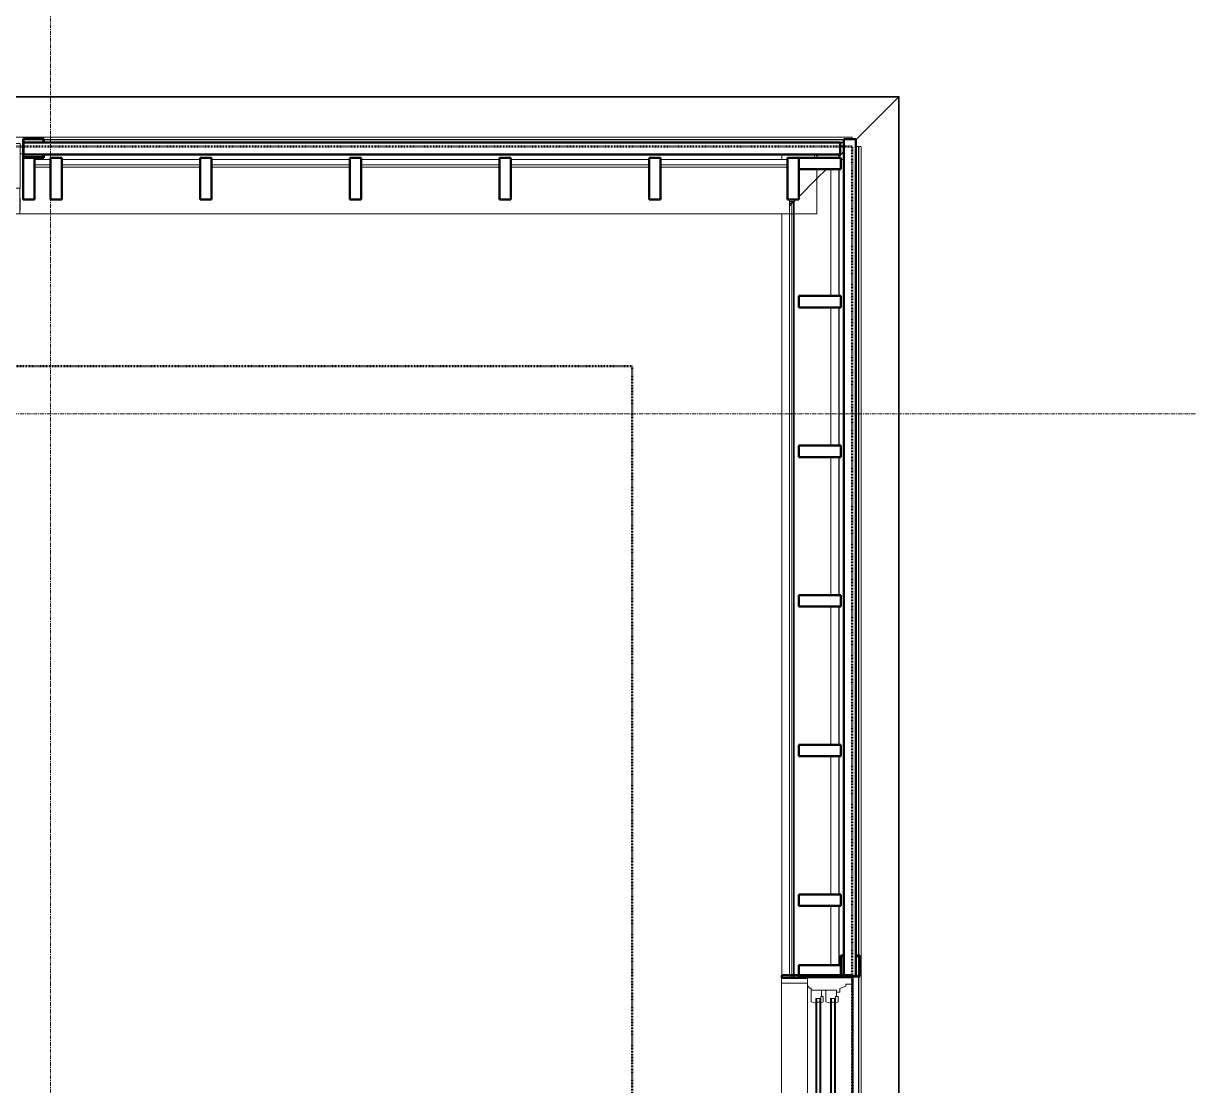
# Model space of a CAD drawing. Header units: inches. Extents: x -4235 to -464, y 9767 to 12347.
# Drawn here: x -2176.9 to -2023.7, y 10727.8 to 10867.6 of the extents above; entities that cross this region are included whole.
import ezdxf

# ---------------------------------------------------------------- set-up
doc = ezdxf.new("R2010")
doc.units = ezdxf.units.IN
doc.header["$MEASUREMENT"] = 0
doc.linetypes.add('Dash 1_16_', pattern=[0.125, 0.0625, -0.0625])
doc.linetypes.add('Grid Line 1_2_', pattern=[0.875, 0.5, -0.125, 0.125, -0.125])
for name, color, linetype, lineweight in [('A-GLAZ-1', 151, 'Continuous', 9), ('A-GLAZ-2', 151, 'Continuous', 20), ('A-GLAZ-CWMG', 51, 'Continuous', 9), ('A-GLAZ-CWMG-1', 51, 'Continuous', 50), ('A-WALL', 113, 'Continuous', 13), ('A-WALL-5', 113, 'Continuous', 9), ('A-WALL-6', 113, 'Continuous', 50), ('A-WALL-PATT-1', 9, 'Continuous', 9), ('C-PROP-LINE-1', 91, 'Dash 1_16_', 50), ('S-GRID-1', 1, 'Grid Line 1_2_', 9)]:
    doc.layers.add(name, color=color, linetype=linetype, lineweight=lineweight)

# ---------------------------------------------------------------- blocks, each defined once
blk = doc.blocks.new('Basic Wall _ EXT - FIBER CEMENT - LARGE - ___-2162459-BACKGROUND - RCP - 3RD FLOOR')
at = {"layer": 'A-WALL-5'}
for p, q in [((-2067.92, 10852.6), (-3400.21, 10852.6)), ((-2174.24, 10852.3), (-2176.87, 10852.3)), ((-2174.24, 10852.3), (-2176.87, 10852.3)), ((-2174.24, 10852.28), (-2176.87, 10852.28)), ((-2174.25, 10852.26), (-2176.87, 10852.26)), ((-2174.25, 10852.26), (-2176.87, 10852.26)), ((-2174.25, 10852.26), (-2176.87, 10852.26)), ((-2069, 10852.3), (-2174.19, 10852.3)), ((-2069, 10852.3), (-2174.19, 10852.3)), ((-2069, 10852.28), (-2174.19, 10852.28)), ((-2069, 10852.26), (-2174.19, 10852.26)), ((-2069, 10852.26), (-2174.19, 10852.26)), ((-2069, 10852.26), (-2174.19, 10852.26)), ((-2067.92, 10852.6), (-2067.92, 10852.58)), ((-2067.92, 10852.57), (-2067.92, 10852.6)), ((-2067.92, 10852.57), (-2067.92, 10852.57)), ((-2067.92, 10852.56), (-2067.92, 10852.57)), ((-2067.92, 10852.57), (-2067.92, 10852.55)), ((-2067.92, 10852.54), (-2067.92, 10852.57)), ((-2067.92, 10852.55), (-2067.92, 10852.56)), ((-2067.92, 10852.55), (-2067.92, 10852.52)), ((-2067.92, 10852.41), (-2067.92, 10852.54)), ((-2067.92, 10852.52), (-2067.92, 10852.49)), ((-2067.92, 10852.49), (-2067.92, 10852.43)), ((-2067.92, 10852.33), (-2067.92, 10852.41)), ((-2067.92, 10852.41), (-2067.92, 10852.33)), ((-2067.92, 10852.33), (-2067.92, 10852.41)), ((-2067.92, 10852.41), (-2067.92, 10852.33)), ((-2173.34, 10849.67), (-2175.44, 10849.67)), ((-2173.34, 10849.67), (-2175.44, 10849.67)), ((-2175.44, 10849.64), (-2173.34, 10849.64)), ((-2173.34, 10849.64), (-2175.44, 10849.64)), ((-2153.66, 10849.67), (-2171.84, 10849.67)), ((-2153.66, 10849.67), (-2171.84, 10849.67)), ((-2171.84, 10849.64), (-2153.66, 10849.64)), ((-2153.66, 10849.64), (-2171.84, 10849.64)), ((-2133.97, 10849.67), (-2152.16, 10849.67)), ((-2133.97, 10849.67), (-2152.16, 10849.67)), ((-2152.16, 10849.64), (-2133.97, 10849.64)), ((-2133.97, 10849.64), (-2152.16, 10849.64)), ((-2114.29, 10849.67), (-2132.47, 10849.67)), ((-2114.29, 10849.67), (-2132.47, 10849.67)), ((-2132.47, 10849.64), (-2114.29, 10849.64)), ((-2114.29, 10849.64), (-2132.47, 10849.64)), ((-2094.61, 10849.67), (-2112.79, 10849.67)), ((-2094.61, 10849.67), (-2112.79, 10849.67)), ((-2112.79, 10849.64), (-2094.61, 10849.64)), ((-2094.61, 10849.64), (-2112.79, 10849.64)), ((-2077.17, 10849.67), (-2093.11, 10849.67)), ((-2077.17, 10849.67), (-2093.11, 10849.67)), ((-2093.11, 10849.64), (-2077.17, 10849.64)), ((-2077.17, 10849.64), (-2093.11, 10849.64)), ((-2076.42, 10849.67), (-2077.12, 10849.67)), ((-2076.42, 10849.67), (-2077.12, 10849.67)), ((-2077.12, 10849.64), (-2076.42, 10849.64)), ((-2076.42, 10849.64), (-2077.12, 10849.64)), ((-2069, 10849.67), (-2069.42, 10849.67)), ((-2069, 10849.67), (-2069.42, 10849.67)), ((-2069.42, 10849.64), (-2069, 10849.64)), ((-2069, 10849.64), (-2069.42, 10849.64))]:
    blk.add_line(p, q, dxfattribs=at)
blk = doc.blocks.new('Basic Wall _ EXT - FIBER CEMENT - SMALL - ___-2145933-BACKGROUND - RCP - 3RD FLOOR')
at = {"layer": 'A-WALL-5'}
for p, q in [((-2061.73, 10857.95), (-2533.32, 10857.95)), ((-2061.73, 10857.95), (-2533.32, 10857.95)), ((-2533.32, 10857.87), (-2061.81, 10857.87)), ((-2061.81, 10857.87), (-2533.32, 10857.87)), ((-2067.42, 10852.26), (-2061.81, 10857.87)), ((-2061.81, 10857.87), (-2067.42, 10852.26)), ((-2061.73, 10857.95), (-2061.81, 10857.87)), ((-2174.44, 10851.92), (-2176.87, 10851.92)), ((-2069, 10851.92), (-2174.19, 10851.92)), ((-2069, 10851.85), (-2069.49, 10851.85)), ((-2069, 10851.47), (-2069.49, 10851.47)), ((-2069.8, 10849.89), (-2069.68, 10850.01)), ((-2069.68, 10850.01), (-2069.8, 10849.89)), ((-2069.68, 10850.01), (-2069.73, 10849.95)), ((-2069.67, 10850.01), (-2069, 10850.69)), ((-2069, 10850.69), (-2069.67, 10850.01)), ((-2069.67, 10850.01), (-2069, 10850.69)), ((-2069, 10850.69), (-2069.67, 10850.01)), ((-2069, 10851.39), (-2069.49, 10851.39)), ((-2069, 10851.39), (-2069.49, 10851.39)), ((-2173.34, 10848.97), (-2175.44, 10848.97)), ((-2173.34, 10848.97), (-2175.44, 10848.97)), ((-2153.66, 10848.97), (-2171.84, 10848.97)), ((-2153.66, 10848.97), (-2171.84, 10848.97)), ((-2133.97, 10848.97), (-2152.16, 10848.97)), ((-2133.97, 10848.97), (-2152.16, 10848.97)), ((-2114.29, 10848.97), (-2132.47, 10848.97)), ((-2114.29, 10848.97), (-2132.47, 10848.97)), ((-2094.61, 10848.97), (-2112.79, 10848.97)), ((-2094.61, 10848.97), (-2112.79, 10848.97)), ((-2077.17, 10848.97), (-2093.11, 10848.97)), ((-2077.17, 10848.97), (-2093.11, 10848.97)), ((-2077.11, 10848.97), (-2077.17, 10848.97)), ((-2077.11, 10848.97), (-2077.17, 10848.97)), ((-2076.42, 10848.97), (-2077.1, 10848.97)), ((-2076.42, 10848.97), (-2077.1, 10848.97)), ((-2072.55, 10847.14), (-2071.3, 10848.39)), ((-2071.3, 10848.39), (-2072.55, 10847.14)), ((-2074.92, 10844.76), (-2072.55, 10847.14)), ((-2072.55, 10847.14), (-2074.92, 10844.76)), ((-2075.54, 10844.14), (-2076.17, 10844.14)), ((-2075.54, 10844.14), (-2076.17, 10844.14)), ((-2075.62, 10844.06), (-2076.17, 10844.06)), ((-2075.62, 10844.06), (-2076.17, 10844.06)), ((-2076.17, 10843.51), (-2075.83, 10843.86)), ((-2075.83, 10843.86), (-2076.17, 10843.51)), ((-2075.83, 10843.86), (-2076.17, 10843.51)), ((-2076.17, 10843.51), (-2075.83, 10843.86)), ((-2076.17, 10843.86), (-2075.83, 10843.86)), ((-2075.83, 10843.86), (-2076.17, 10843.86)), ((-2075.83, 10843.86), (-2075.62, 10844.06)), ((-2075.62, 10844.06), (-2075.83, 10843.86)), ((-2075.62, 10844.06), (-2075.83, 10843.86)), ((-2075.83, 10843.86), (-2075.62, 10844.06)), ((-2075.62, 10844.06), (-2075.54, 10844.14)), ((-2075.54, 10844.14), (-2075.62, 10844.06)), ((-2075.54, 10844.14), (-2075.62, 10844.06)), ((-2075.54, 10844.14), (-2075.3, 10844.39)), ((-2075.3, 10844.39), (-2075.54, 10844.14))]:
    blk.add_line(p, q, dxfattribs=at)
at = {"layer": 'A-WALL-5', "flags": 128}
blk.add_lwpolyline([(-2069.8, 10849.89), (-2069.75, 10849.94), (-2069.68, 10850.01)], dxfattribs=at)
blk = doc.blocks.new('Basic Wall _ EXT - FIBER CEMENT - LARGE - 1hr - ___-2162460-BACKGROUND - RCP - 3RD FLOOR')
at = {"layer": 'A-WALL-5'}
for p, q in [((-2069.67, 10850.31), (-2069.67, 10849.89)), ((-2069.67, 10849.89), (-2069.67, 10850.31)), ((-2069.64, 10849.89), (-2069.64, 10850.31)), ((-2069.64, 10849.89), (-2069.64, 10850.31)), ((-2069.49, 10851.39), (-2069.3, 10851.39)), ((-2069, 10851.39), (-2069.49, 10851.39)), ((-2069.3, 10851.39), (-2069, 10851.39)), ((-2067.42, 10851.39), (-2067.06, 10851.39)), ((-2067.06, 10851.39), (-2067.42, 10851.39)), ((-2066.9, 10851.39), (-2067.06, 10851.39)), ((-2067.06, 10851.39), (-2067.03, 10851.39)), ((-2067.06, 10744.94), (-2067.06, 10851.39)), ((-2066.9, 10851.39), (-2067.05, 10851.39)), ((-2067.05, 10744.94), (-2067.05, 10851.39)), ((-2067.05, 10744.94), (-2067.05, 10851.39)), ((-2067.03, 10851.39), (-2066.9, 10851.39)), ((-2067.03, 10744.94), (-2067.03, 10851.39)), ((-2067.02, 10851.39), (-2066.9, 10851.39)), ((-2067.02, 10744.94), (-2067.02, 10851.39)), ((-2067.02, 10744.94), (-2067.02, 10851.39)), ((-2066.77, 10851.39), (-2066.9, 10851.39)), ((-2066.88, 10851.39), (-2066.79, 10851.39)), ((-2066.79, 10851.39), (-2066.77, 10851.39)), ((-2066.75, 10851.39), (-2066.77, 10851.39)), ((-2066.77, 10851.39), (-2066.75, 10851.39)), ((-2066.75, 10851.39), (-2066.76, 10851.39)), ((-2066.71, 10851.39), (-2066.75, 10851.39)), ((-2066.75, 10851.39), (-2066.75, 10851.39)), ((-2066.74, 10851.39), (-2066.71, 10851.39)), ((-2066.71, 9980.19), (-2066.71, 10851.39)), ((-2069.67, 10848.39), (-2069.67, 10831.71)), ((-2069.67, 10831.71), (-2069.67, 10848.39)), ((-2069.64, 10831.71), (-2069.64, 10848.39)), ((-2069.64, 10831.71), (-2069.64, 10848.39)), ((-2069.67, 10830.21), (-2069.67, 10812.02)), ((-2069.67, 10812.02), (-2069.67, 10830.21)), ((-2069.64, 10812.02), (-2069.64, 10830.21)), ((-2069.64, 10812.02), (-2069.64, 10830.21)), ((-2069.67, 10810.52), (-2069.67, 10792.34)), ((-2069.67, 10792.34), (-2069.67, 10810.52)), ((-2069.64, 10792.34), (-2069.64, 10810.52)), ((-2069.64, 10792.34), (-2069.64, 10810.52)), ((-2069.67, 10790.84), (-2069.67, 10772.66)), ((-2069.67, 10772.66), (-2069.67, 10790.84)), ((-2069.64, 10772.66), (-2069.64, 10790.84)), ((-2069.64, 10772.66), (-2069.64, 10790.84)), ((-2069.67, 10771.16), (-2069.67, 10752.97)), ((-2069.67, 10752.97), (-2069.67, 10771.16)), ((-2069.64, 10752.97), (-2069.64, 10771.16)), ((-2069.64, 10752.97), (-2069.64, 10771.16)), ((-2069.67, 10751.47), (-2069.67, 10743.69)), ((-2069.67, 10743.69), (-2069.67, 10751.47)), ((-2069.64, 10743.69), (-2069.64, 10751.47)), ((-2069.64, 10743.69), (-2069.64, 10751.47)), ((-2067.06, 10742.25), (-2067.06, 10744.88)), ((-2067.05, 10742.25), (-2067.05, 10744.88)), ((-2067.05, 10742.25), (-2067.05, 10744.88)), ((-2067.03, 10742.25), (-2067.03, 10744.88)), ((-2067.02, 10742.25), (-2067.02, 10744.88)), ((-2067.02, 10742.25), (-2067.02, 10744.88)), ((-2069.67, 10742.19), (-2069.67, 10742)), ((-2069.67, 10742), (-2069.67, 10742.19)), ((-2069.64, 10742), (-2069.64, 10742.19)), ((-2069.64, 10742), (-2069.64, 10742.19)), ((-2067.06, 10089.39), (-2067.06, 10742.19)), ((-2067.05, 10089.39), (-2067.05, 10742.19)), ((-2067.05, 10089.39), (-2067.05, 10742.19)), ((-2067.03, 10089.39), (-2067.03, 10742.19)), ((-2067.02, 10089.39), (-2067.02, 10742.19)), ((-2067.02, 10089.39), (-2067.02, 10742.19))]:
    blk.add_line(p, q, dxfattribs=at)
blk = doc.blocks.new('Basic Wall _ EXT - FIBER CEMENT - SMALL - 1hr - ___-2145934-BACKGROUND - RCP - 3RD FLOOR')
at = {"layer": 'A-WALL-5'}
for p, q in [((-2067.42, 10852.26), (-2061.81, 10857.87)), ((-2061.81, 10857.87), (-2067.42, 10852.26)), ((-2061.81, 10857.87), (-2061.73, 10857.95)), ((-2061.81, 10857.87), (-2061.81, 9973.7)), ((-2061.81, 9973.7), (-2061.81, 10857.87)), ((-2061.73, 9973.63), (-2061.73, 10857.95)), ((-2061.73, 9973.63), (-2061.73, 10857.95)), ((-2069.8, 10849.89), (-2069.68, 10850.01)), ((-2069.68, 10850.01), (-2069.8, 10849.89)), ((-2069.75, 10849.94), (-2069.8, 10849.89)), ((-2069.68, 10850.01), (-2069.75, 10849.94)), ((-2069.73, 10849.95), (-2069.68, 10850.01)), ((-2069.67, 10850.01), (-2069, 10850.69)), ((-2069, 10850.69), (-2069.67, 10850.01)), ((-2069.67, 10850.01), (-2069, 10850.69)), ((-2069, 10850.69), (-2069.67, 10850.01)), ((-2072.55, 10847.14), (-2071.3, 10848.39)), ((-2071.3, 10848.39), (-2072.55, 10847.14)), ((-2070.72, 10831.71), (-2070.72, 10848.39)), ((-2070.72, 10831.71), (-2070.72, 10848.39)), ((-2074.92, 10844.76), (-2072.55, 10847.14)), ((-2072.55, 10847.14), (-2074.92, 10844.76)), ((-2076.17, 10843.51), (-2075.83, 10843.86)), ((-2075.83, 10843.86), (-2076.17, 10843.51)), ((-2075.83, 10843.86), (-2076.17, 10843.51)), ((-2076.17, 10843.51), (-2075.83, 10843.86)), ((-2075.83, 10843.86), (-2075.62, 10844.06)), ((-2075.62, 10844.06), (-2075.83, 10843.86)), ((-2075.62, 10844.06), (-2075.83, 10843.86)), ((-2075.83, 10843.86), (-2075.62, 10844.06)), ((-2075.83, 10843.86), (-2075.83, 10842.51)), ((-2075.83, 10842.51), (-2075.83, 10843.86)), ((-2075.62, 10844.06), (-2075.54, 10844.14)), ((-2075.54, 10844.14), (-2075.62, 10844.06)), ((-2075.62, 10844.06), (-2075.54, 10844.14)), ((-2075.62, 10842.51), (-2075.62, 10844.06)), ((-2075.62, 10842.51), (-2075.62, 10844.06)), ((-2075.54, 10844.14), (-2075.3, 10844.39)), ((-2075.3, 10844.39), (-2075.54, 10844.14)), ((-2075.54, 10842.51), (-2075.54, 10844.14)), ((-2075.54, 10842.51), (-2075.54, 10844.14)), ((-2075.83, 10842.51), (-2075.83, 10742)), ((-2075.83, 10742), (-2075.83, 10842.51)), ((-2075.62, 10742), (-2075.62, 10842.51)), ((-2075.62, 10742), (-2075.62, 10842.51)), ((-2075.54, 10742), (-2075.54, 10842.51)), ((-2075.54, 10742), (-2075.54, 10842.51)), ((-2070.72, 10812.02), (-2070.72, 10830.21)), ((-2070.72, 10812.02), (-2070.72, 10830.21)), ((-2070.72, 10792.34), (-2070.72, 10810.52)), ((-2070.72, 10792.34), (-2070.72, 10810.52)), ((-2070.72, 10772.67), (-2070.72, 10790.84)), ((-2070.72, 10772.67), (-2070.72, 10790.84)), ((-2070.72, 10752.97), (-2070.72, 10771.16)), ((-2070.72, 10752.97), (-2070.72, 10771.16)), ((-2070.72, 10743.69), (-2070.72, 10751.47)), ((-2070.72, 10743.69), (-2070.72, 10751.47)), ((-2070.72, 10742), (-2070.72, 10742.19)), ((-2070.72, 10742), (-2070.72, 10742.19)), ((-2068.29, 10742.01), (-2068.29, 10742.19)), ((-2068.29, 10742.01), (-2068.29, 10742.19)), ((-2068.22, 10742), (-2068.22, 10742.19)), ((-2067.84, 10089.39), (-2067.84, 10742.19)), ((-2067.77, 10089.39), (-2067.77, 10742.19))]:
    blk.add_line(p, q, dxfattribs=at)
blk = doc.blocks.new('Rectangular Mullion - Stud - Vertical-2193585-BACKGROUND - RCP - 3RD FLOOR')
at = {"layer": 'A-GLAZ-CWMG-1'}
for p, q in [((0, 2.75), (-1.5, 2.75)), ((-1.5, 2.75), (-1.5, -2.75)), ((0, -2.75), (0, 2.75)), ((-1.5, -2.75), (0, -2.75))]:
    blk.add_line(p, q, dxfattribs=at)
blk = doc.blocks.new('Rectangular Mullion - Stud - Vertical-2193592-BACKGROUND - RCP - 3RD FLOOR')
at = {"layer": 'A-GLAZ-CWMG-1'}
for p, q in [((-1.5, -2.75), (-1.5, 2.75)), ((-1.5, 2.75), (0, 2.75)), ((0, 2.75), (0, -2.75)), ((0, -2.75), (-1.5, -2.75))]:
    blk.add_line(p, q, dxfattribs=at)
blk = doc.blocks.new('Rectangular Mullion - Stud - Vertical-2193584-BACKGROUND - RCP - 3RD FLOOR')
at = {"layer": 'A-GLAZ-CWMG-1'}
for p, q in [((1.5, 2.75), (0, 2.75)), ((0, 2.75), (0, -2.75)), ((1.5, -2.75), (1.5, 2.75)), ((0, -2.75), (1.5, -2.75))]:
    blk.add_line(p, q, dxfattribs=at)
blk = doc.blocks.new('Rectangular Mullion - Stud - Vertical-2193583-BACKGROUND - RCP - 3RD FLOOR')
at = {"layer": 'A-GLAZ-CWMG-1'}
for p, q in [((1.5, 2.75), (0, 2.75)), ((0, 2.75), (0, -2.75)), ((1.5, -2.75), (1.5, 2.75)), ((0, -2.75), (1.5, -2.75))]:
    blk.add_line(p, q, dxfattribs=at)
blk = doc.blocks.new('Rectangular Mullion - Profile_Polycarbonate_right-2704981-BACKGROUND - RCP - 3RD FLOOR')
at = {"layer": 'A-GLAZ-CWMG-1'}
for p, q in [((-2.75, 1.29), (0, 1.29)), ((-2.75, 0.79), (-2.75, 1.29)), ((-2.5, 0.79), (-2.75, 0.79)), ((-0.06, 1.22), (-2.69, 1.22)), ((-2.69, 1.22), (-2.69, 0.85)), ((-2.69, 0.85), (-2.5, 0.85)), ((-2.5, 0.85), (-2.5, 0.79)), ((-0.06, -1.15), (-0.06, 1.22)), ((0, 1.29), (0, -1.21)), ((-2.75, -1.21), (-2.75, -0.79)), ((-2.75, -0.79), (-2.5, -0.79)), ((0, -1.21), (-2.75, -1.21)), ((-2.5, -0.85), (-2.69, -0.85)), ((-2.69, -0.85), (-2.69, -1.15)), ((-2.69, -1.15), (-0.06, -1.15)), ((-2.5, -0.79), (-2.5, -0.85))]:
    blk.add_line(p, q, dxfattribs=at)
blk = doc.blocks.new('Rectangular Mullion - Stud - Vertical-2193578-BACKGROUND - RCP - 3RD FLOOR')
at = {"layer": 'A-GLAZ-CWMG-1'}
for p, q in [((0, 2.75), (-1.5, 2.75)), ((-1.5, 2.75), (-1.5, -2.75)), ((0, -2.75), (0, 2.75)), ((-1.5, -2.75), (0, -2.75))]:
    blk.add_line(p, q, dxfattribs=at)
blk = doc.blocks.new('Rectangular Mullion - Stud - Vertical-1994785-BACKGROUND - RCP - 3RD FLOOR')
at = {"layer": 'A-GLAZ-CWMG-1'}
for p, q in [((-1.5, -2.75), (-1.5, 2.75)), ((-1.5, 2.75), (0, 2.75)), ((0, 2.75), (0, -2.75)), ((0, -2.75), (-1.5, -2.75))]:
    blk.add_line(p, q, dxfattribs=at)
blk = doc.blocks.new('Rectangular Mullion - Stud - Vertical-2193575-BACKGROUND - RCP - 3RD FLOOR')
at = {"layer": 'A-GLAZ-CWMG-1'}
for p, q in [((1.5, 2.75), (0, 2.75)), ((0, 2.75), (0, -2.75)), ((1.5, -2.75), (1.5, 2.75)), ((0, -2.75), (1.5, -2.75))]:
    blk.add_line(p, q, dxfattribs=at)
blk = doc.blocks.new('Rectangular Mullion - Stud - Vertical-2193576-BACKGROUND - RCP - 3RD FLOOR')
at = {"layer": 'A-GLAZ-CWMG-1'}
for p, q in [((1.5, 2.75), (0, 2.75)), ((0, 2.75), (0, -2.75)), ((1.5, -2.75), (1.5, 2.75)), ((0, -2.75), (1.5, -2.75))]:
    blk.add_line(p, q, dxfattribs=at)
blk = doc.blocks.new('Rectangular Mullion - Profile_Polycarbonate_right-2704915-BACKGROUND - RCP - 3RD FLOOR')
at = {"layer": 'A-GLAZ-CWMG-1'}
for p, q in [((-2.75, 0.79), (-2.75, 1.21)), ((-2.75, 1.21), (0, 1.21)), ((-2.5, 0.79), (-2.75, 0.79)), ((-0.06, 1.15), (-2.69, 1.15)), ((-2.69, 1.15), (-2.69, 0.85)), ((-2.69, 0.85), (-2.5, 0.85)), ((-2.5, 0.85), (-2.5, 0.79)), ((-0.06, -1.22), (-0.06, 1.15)), ((0, 1.21), (0, -1.29)), ((-2.75, -1.29), (-2.75, -0.79)), ((-2.75, -0.79), (-2.5, -0.79)), ((0, -1.29), (-2.75, -1.29)), ((-2.5, -0.85), (-2.69, -0.85)), ((-2.69, -0.85), (-2.69, -1.22)), ((-2.69, -1.22), (-0.06, -1.22)), ((-2.5, -0.79), (-2.5, -0.85))]:
    blk.add_line(p, q, dxfattribs=at)
blk = doc.blocks.new('Window-Double_Hung-Andersen-400_Series-Tilt_Wash - DOUBLE HUNG - COTTAGE - 3RD FLOOR-2888224-BACKGROUND - RCP - 3RD FLOOR')
at = {"layer": 'A-GLAZ-1'}
for p, q in [((-16.29, 2.5), (-15.7, 2.5)), ((-16.29, 2.12), (-15.7, 2.12)), ((-15.82, 2.5), (-15.82, 2.12)), ((-15.7, 2.63), (15.7, 2.63)), ((-15.7, 2.5), (15.7, 2.5)), ((-15.7, 2.12), (15.7, 2.12)), ((-15.7, 2), (15.7, 2)), ((16.29, 2.5), (15.7, 2.5)), ((16.29, 2.12), (15.7, 2.12)), ((15.82, 2.5), (15.82, 2.12)), ((-16.29, 0.56), (-15.7, 0.56)), ((-16.29, 0.19), (-15.7, 0.19)), ((-15.82, 0.56), (-15.82, 0.19)), ((-15.7, 0.69), (15.7, 0.69)), ((-15.7, 0.56), (15.7, 0.56)), ((-15.7, 0.19), (15.7, 0.19)), ((-15.7, 0.06), (15.7, 0.06)), ((16.29, 0.56), (15.7, 0.56)), ((16.29, 0.19), (15.7, 0.19)), ((15.82, 0.56), (15.82, 0.19)), ((18.95, -1.06), (-18.95, -1.06)), ((-18.95, -1.06), (-18.95, -4.44)), ((-18.32, -1.06), (-18.32, -4.44)), ((18.32, -1.06), (18.32, -4.44)), ((18.95, -4.44), (18.95, -1.06)), ((-19.01, -2.44), (-19.01, -3.94)), ((-19.01, -2.44), (-18.95, -2.44)), ((18.95, -2.44), (19.01, -2.44)), ((19.01, -3.94), (19.01, -2.44)), ((-19.01, -3.94), (-18.95, -3.94)), ((-18.95, -4.44), (18.95, -4.44)), ((18.95, -3.94), (19.01, -3.94))]:
    blk.add_line(p, q, dxfattribs=at)
at = {"layer": 'A-GLAZ-2'}
for p, q in [((19.01, 4.81), (-19.01, 4.81)), ((-19.01, 4.81), (-19.01, -1.06)), ((-18.2, 4.81), (-18.2, 4)), ((18.2, 4.81), (18.2, 4)), ((19.01, -1.06), (19.01, 4.81)), ((-19.01, 3.44), (-20.51, 3.44)), ((-18.2, 4), (-17.92, 4)), ((-17.92, 4), (-17.61, 3.19)), ((-17.61, 3.19), (-17.14, 3.19)), ((-17.14, 3.19), (-17.14, 2.75)), ((17.14, 3.19), (17.14, 2.75)), ((17.61, 3.19), (17.14, 3.19)), ((17.92, 4), (17.61, 3.19)), ((18.2, 4), (17.92, 4)), ((19.01, 3.44), (20.51, 3.44)), ((-17.42, 2.75), (-16.57, 2.75)), ((-17.42, 2.75), (-17.42, -0.56)), ((-15.86, 2.97), (-16.57, 2.97)), ((-16.57, 2.63), (-16.57, 2.97)), ((-15.7, 2.63), (-16.57, 2.63)), ((-16.29, 2.63), (-16.29, 2)), ((-15.7, 2), (-16.29, 2)), ((-15.86, 2.97), (-15.7, 2.63)), ((-15.86, 1.37), (-15.7, 2)), ((15.86, 2.97), (15.7, 2.63)), ((15.7, 2.63), (16.57, 2.63)), ((15.7, 2), (16.29, 2)), ((15.86, 1.37), (15.7, 2)), ((15.86, 2.97), (16.57, 2.97)), ((16.29, 2.63), (16.29, 2)), ((16.57, 2.63), (16.57, 2.97)), ((17.42, 2.75), (16.57, 2.75)), ((17.42, 2.75), (17.42, -0.56)), ((-17.42, 1.37), (-15.86, 1.37)), ((-17.42, 0.81), (-16.57, 0.81)), ((-15.86, 1.03), (-16.57, 1.03)), ((-16.57, 0.69), (-16.57, 1.03)), ((-15.7, 0.69), (-16.57, 0.69)), ((-16.29, 0.69), (-16.29, 0.06)), ((-15.7, 0.06), (-16.29, 0.06)), ((-15.86, 1.03), (-15.7, 0.69)), ((-15.86, -0.56), (-15.7, 0.06)), ((15.86, 1.03), (15.7, 0.69)), ((15.7, 0.69), (16.57, 0.69)), ((15.7, 0.06), (16.29, 0.06)), ((15.86, -0.56), (15.7, 0.06)), ((17.42, 1.37), (15.86, 1.37)), ((15.86, 1.03), (16.57, 1.03)), ((16.29, 0.69), (16.29, 0.06)), ((16.57, 0.69), (16.57, 1.03)), ((17.42, 0.81), (16.57, 0.81)), ((-19.01, -1.06), (19.01, -1.06)), ((-17.67, -0.78), (-18, -1.06)), ((-17.67, -0.78), (-17.67, -0.56)), ((-17.67, -0.56), (-15.86, -0.56)), ((17.67, -0.56), (15.86, -0.56)), ((17.67, -0.78), (17.67, -0.56)), ((17.67, -0.78), (18, -1.06))]:
    blk.add_line(p, q, dxfattribs=at)
blk = doc.blocks.new('Window-Double_Hung-Andersen-400_Series-Tilt_Wash - DOUBLE HUNG - COTTAGE - 3RD FLOOR-2889195-BACKGROUND - RCP - 3RD FLOOR')
at = {"layer": 'A-GLAZ-1'}
for p, q in [((-18.95, 4.63), (18.95, 4.63)), ((-18.95, 1.25), (-18.95, 4.63)), ((-18.32, 1.25), (-18.32, 4.63)), ((18.32, 1.25), (18.32, 4.63)), ((18.95, 4.63), (18.95, 1.25)), ((-19.01, 4.12), (-19.01, 2.62)), ((-18.95, 4.12), (-19.01, 4.12)), ((19.01, 4.12), (18.95, 4.12)), ((19.01, 2.62), (19.01, 4.12)), ((-18.95, 2.62), (-19.01, 2.62)), ((19.01, 2.62), (18.95, 2.62)), ((18.95, 1.25), (-18.95, 1.25)), ((-16.29, 0), (-15.7, 0)), ((-15.82, -0.38), (-15.82, 0)), ((-15.7, 0.12), (15.7, 0.12)), ((16.29, 0), (15.7, 0)), ((15.82, -0.38), (15.82, 0)), ((-16.29, -0.38), (-15.7, -0.38)), ((-15.7, 0), (15.7, 0)), ((-15.7, -0.38), (15.7, -0.38)), ((-15.7, -0.5), (15.7, -0.5)), ((16.29, -0.38), (15.7, -0.38)), ((-16.29, -1.94), (-15.7, -1.94)), ((-16.29, -2.31), (-15.7, -2.31)), ((-15.82, -2.31), (-15.82, -1.94)), ((-15.7, -1.81), (15.7, -1.81)), ((-15.7, -1.94), (15.7, -1.94)), ((-15.7, -2.31), (15.7, -2.31)), ((-15.7, -2.44), (15.7, -2.44)), ((16.29, -1.94), (15.7, -1.94)), ((16.29, -2.31), (15.7, -2.31)), ((15.82, -2.31), (15.82, -1.94))]:
    blk.add_line(p, q, dxfattribs=at)
at = {"layer": 'A-GLAZ-2'}
for p, q in [((-19.01, 1.25), (19.01, 1.25)), ((-19.01, -4.62), (-19.01, 1.25)), ((-17.67, 0.97), (-18, 1.25)), ((-17.67, 0.97), (-17.67, 0.75)), ((-17.67, 0.75), (-15.86, 0.75)), ((-17.42, -2.56), (-17.42, 0.75)), ((-16.29, -0.5), (-16.29, 0.12)), ((-15.7, 0.12), (-16.29, 0.12)), ((-15.86, 0.75), (-15.7, 0.12)), ((15.86, 0.75), (15.7, 0.12)), ((15.7, 0.12), (16.29, 0.12)), ((17.67, 0.75), (15.86, 0.75)), ((16.29, -0.5), (16.29, 0.12)), ((17.42, -2.56), (17.42, 0.75)), ((17.67, 0.97), (18, 1.25)), ((17.67, 0.97), (17.67, 0.75)), ((19.01, 1.25), (19.01, -4.62)), ((-17.42, -0.62), (-16.57, -0.62)), ((-17.42, -1.19), (-15.86, -1.19)), ((-16.57, -0.5), (-16.57, -0.84)), ((-15.7, -0.5), (-16.57, -0.5)), ((-15.86, -0.84), (-16.57, -0.84)), ((-15.86, -0.84), (-15.7, -0.5)), ((-15.86, -1.19), (-15.7, -1.81)), ((15.86, -0.84), (15.7, -0.5)), ((15.7, -0.5), (16.57, -0.5)), ((15.86, -1.19), (15.7, -1.81)), ((15.86, -0.84), (16.57, -0.84)), ((17.42, -1.19), (15.86, -1.19)), ((16.57, -0.5), (16.57, -0.84)), ((17.42, -0.62), (16.57, -0.62)), ((-17.92, -3.81), (-17.61, -3)), ((-17.61, -3), (-17.14, -3)), ((-17.42, -2.56), (-16.57, -2.56)), ((-17.14, -3), (-17.14, -2.56)), ((-16.57, -2.44), (-16.57, -2.78)), ((-15.7, -2.44), (-16.57, -2.44)), ((-15.86, -2.78), (-16.57, -2.78)), ((-16.29, -2.44), (-16.29, -1.81)), ((-15.7, -1.81), (-16.29, -1.81)), ((-15.86, -2.78), (-15.7, -2.44)), ((15.7, -1.81), (16.29, -1.81)), ((15.86, -2.78), (15.7, -2.44)), ((15.7, -2.44), (16.57, -2.44)), ((15.86, -2.78), (16.57, -2.78)), ((16.29, -2.44), (16.29, -1.81)), ((16.57, -2.44), (16.57, -2.78)), ((17.42, -2.56), (16.57, -2.56)), ((17.14, -3), (17.14, -2.56)), ((17.61, -3), (17.14, -3)), ((17.92, -3.81), (17.61, -3)), ((-19.01, -3.25), (-20.51, -3.25)), ((-18.2, -3.81), (-17.92, -3.81)), ((-18.2, -4.62), (-18.2, -3.81)), ((18.2, -3.81), (17.92, -3.81)), ((18.2, -4.62), (18.2, -3.81)), ((19.01, -3.25), (20.51, -3.25)), ((19.01, -4.62), (-19.01, -4.62))]:
    blk.add_line(p, q, dxfattribs=at)
blk = doc.blocks.new('Family - ___-2835860-BACKGROUND - RCP - 3RD FLOOR')
at = {"layer": 'C-PROP-LINE-1'}
for p, q in [((-2067.92, 10851.39), (-3401.42, 10851.39)), ((-2067.92, 9980.19), (-2067.92, 10851.39))]:
    blk.add_line(p, q, dxfattribs=at)
blk = doc.blocks.new('Family - ___-2835903-BACKGROUND - RCP - 3RD FLOOR')
at = {"layer": 'C-PROP-LINE-1'}
for p, q in [((-2096.82, 10822.49), (-3400.92, 10822.49)), ((-2096.82, 10009.09), (-2096.82, 10822.49))]:
    blk.add_line(p, q, dxfattribs=at)
blk = doc.blocks.new('Family - ___-2835932-BACKGROUND - RCP - 3RD FLOOR')
at = {"layer": 'C-PROP-LINE-1'}
for p, q in [((-2067.92, 10851.39), (-3401.42, 10851.39)), ((-2067.92, 9980.19), (-2067.92, 10851.39))]:
    blk.add_line(p, q, dxfattribs=at)

msp = doc.modelspace()

# ---------------------------------------------------------------- hatches: boundary and pattern name
at = {"layer": 'A-WALL-PATT-1'}
h = msp.add_hatch(dxfattribs=at)
h.set_pattern_fill('FP_2', color=256, style=0, pattern_type=2)
h.set_pattern_definition([(270, (-2075.48, 10863.66), (-120.38, 38.25), [0.39, -37.863]), (270, (-2075.87, 10863.66), (-120.38, 38.25), [0.39, -37.863]), (270, (-2091.84, 10863.66), (-120.38, 38.25), [0.39, -37.863]), (270, (-2092.23, 10863.66), (-120.38, 38.25), [0.39, -37.863]), (270, (-2108.19, 10863.66), (-120.38, 38.25), [0.39, -37.863]), (270, (-2108.58, 10863.66), (-120.38, 38.25), [0.39, -37.863]), (270, (-2124.55, 10863.66), (-120.38, 38.25), [0.39, -37.863]), (270, (-2124.94, 10863.66), (-120.38, 38.25), [0.39, -37.863]), (270, (-2140.9, 10863.66), (-120.38, 38.25), [0.39, -37.863]), (270, (-2141.3, 10863.66), (-120.38, 38.25), [0.39, -37.863]), (270, (-2157.26, 10863.66), (-120.38, 38.25), [0.39, -37.863]), (270, (-2157.66, 10863.66), (-120.38, 38.25), [0.39, -37.863]), (270, (-2173.62, 10863.66), (-120.38, 38.25), [0.39, -37.863]), (270, (-2174.01, 10863.66), (-120.38, 38.25), [0.39, -37.863]), (270, (-2189.98, 10863.66), (-120.38, 38.25), [0.39, -37.863]), (270, (-2190.37, 10863.66), (-120.38, 38.25), [0.39, -37.863]), (270, (-2075.48, 10846.27), (-120.38, 38.25), [0.39, -37.863]), (270, (-2075.87, 10846.27), (-120.38, 38.25), [0.39, -37.863]), (270, (-2091.84, 10846.27), (-120.38, 38.25), [0.39, -37.863]), (270, (-2092.23, 10846.27), (-120.38, 38.25), [0.39, -37.863]), (270, (-2108.19, 10846.27), (-120.38, 38.25), [0.39, -37.863]), (270, (-2108.58, 10846.27), (-120.38, 38.25), [0.39, -37.863]), (270, (-2124.55, 10846.27), (-120.38, 38.25), [0.39, -37.863]), (270, (-2124.94, 10846.27), (-120.38, 38.25), [0.39, -37.863]), (270, (-2140.9, 10846.27), (-120.38, 38.25), [0.39, -37.863]), (270, (-2141.3, 10846.27), (-120.38, 38.25), [0.39, -37.863]), (270, (-2157.26, 10846.27), (-120.38, 38.25), [0.39, -37.863]), (270, (-2157.66, 10846.27), (-120.38, 38.25), [0.39, -37.863]), (270, (-2173.62, 10846.27), (-120.38, 38.25), [0.39, -37.863]), (270, (-2174.01, 10846.27), (-120.38, 38.25), [0.39, -37.863]), (270, (-2189.98, 10846.27), (-120.38, 38.25), [0.39, -37.863]), (270, (-2190.37, 10846.27), (-120.38, 38.25), [0.39, -37.863]), (270, (-2075.48, 10828.89), (-120.38, 38.25), [0.39, -37.863]), (270, (-2075.87, 10828.89), (-120.38, 38.25), [0.39, -37.863]), (270, (-2091.84, 10828.89), (-120.38, 38.25), [0.39, -37.863]), (270, (-2092.23, 10828.89), (-120.38, 38.25), [0.39, -37.863]), (270, (-2108.19, 10828.89), (-120.38, 38.25), [0.39, -37.863]), (270, (-2108.58, 10828.89), (-120.38, 38.25), [0.39, -37.863]), (270, (-2124.55, 10828.89), (-120.38, 38.25), [0.39, -37.863]), (270, (-2124.94, 10828.89), (-120.38, 38.25), [0.39, -37.863]), (270, (-2140.9, 10828.89), (-120.38, 38.25), [0.39, -37.863]), (270, (-2141.3, 10828.89), (-120.38, 38.25), [0.39, -37.863]), (270, (-2157.26, 10828.89), (-120.38, 38.25), [0.39, -37.863]), (270, (-2157.66, 10828.89), (-120.38, 38.25), [0.39, -37.863]), (270, (-2173.62, 10828.89), (-120.38, 38.25), [0.39, -37.863]), (270, (-2174.01, 10828.89), (-120.38, 38.25), [0.39, -37.863]), (270, (-2189.98, 10828.89), (-120.38, 38.25), [0.39, -37.863]), (270, (-2190.37, 10828.89), (-120.38, 38.25), [0.39, -37.863]), (180, (-2072.924, 10865.393), (5e-15, 38.254), [120, -0.375]), (180, (-2072.924, 10865.02), (5e-15, 38.254), [120, -0.375]), (180, (-2075.477, 10863.658), (5e-15, 38.254), [0.392, -119.982]), (180, (-2091.835, 10863.658), (5e-15, 38.254), [0.392, -119.982]), (180, (-2108.192, 10863.658), (5e-15, 38.254), [0.392, -119.982]), (180, (-2124.55, 10863.658), (5e-15, 38.254), [0.392, -119.982]), (180, (-2140.906, 10863.658), (5e-15, 38.254), [0.392, -119.982]), (180, (-2157.263, 10863.658), (5e-15, 38.254), [0.392, -119.982]), (180, (-2173.62, 10863.658), (5e-15, 38.254), [0.392, -119.982]), (180, (-2189.977, 10863.658), (5e-15, 38.254), [0.392, -119.982]), (180, (-2075.477, 10863.267), (5e-15, 38.254), [0.392, -119.982]), (180, (-2091.835, 10863.267), (5e-15, 38.254), [0.392, -119.982]), (180, (-2108.192, 10863.267), (5e-15, 38.254), [0.392, -119.982]), (180, (-2124.55, 10863.267), (5e-15, 38.254), [0.392, -119.982]), (180, (-2140.906, 10863.267), (5e-15, 38.254), [0.392, -119.982]), (180, (-2157.263, 10863.267), (5e-15, 38.254), [0.392, -119.982]), (180, (-2173.62, 10863.267), (5e-15, 38.254), [0.392, -119.982]), (180, (-2189.977, 10863.267), (5e-15, 38.254), [0.392, -119.982]), (180, (-2075.477, 10846.274), (5e-15, 38.254), [0.392, -119.982]), (180, (-2091.835, 10846.274), (5e-15, 38.254), [0.392, -119.982]), (180, (-2108.192, 10846.274), (5e-15, 38.254), [0.392, -119.982]), (180, (-2124.55, 10846.274), (5e-15, 38.254), [0.392, -119.982]), (180, (-2140.906, 10846.274), (5e-15, 38.254), [0.392, -119.982]), (180, (-2157.263, 10846.274), (5e-15, 38.254), [0.392, -119.982]), (180, (-2173.62, 10846.274), (5e-15, 38.254), [0.392, -119.982]), (180, (-2189.977, 10846.274), (5e-15, 38.254), [0.392, -119.982]), (180, (-2075.477, 10845.883), (5e-15, 38.254), [0.392, -119.982]), (180, (-2091.835, 10845.883), (5e-15, 38.254), [0.392, -119.982]), (180, (-2108.192, 10845.883), (5e-15, 38.254), [0.392, -119.982]), (180, (-2124.55, 10845.883), (5e-15, 38.254), [0.392, -119.982]), (180, (-2140.906, 10845.883), (5e-15, 38.254), [0.392, -119.982]), (180, (-2157.263, 10845.883), (5e-15, 38.254), [0.392, -119.982]), (180, (-2173.62, 10845.883), (5e-15, 38.254), [0.392, -119.982]), (180, (-2189.977, 10845.883), (5e-15, 38.254), [0.392, -119.982]), (180, (-2075.477, 10828.89), (5e-15, 38.254), [0.392, -119.982]), (180, (-2091.835, 10828.89), (5e-15, 38.254), [0.392, -119.982]), (180, (-2108.192, 10828.89), (5e-15, 38.254), [0.392, -119.982]), (180, (-2124.55, 10828.89), (5e-15, 38.254), [0.392, -119.982]), (180, (-2140.906, 10828.89), (5e-15, 38.254), [0.392, -119.982]), (180, (-2157.263, 10828.89), (5e-15, 38.254), [0.392, -119.982]), (180, (-2173.62, 10828.89), (5e-15, 38.254), [0.392, -119.982]), (180, (-2189.977, 10828.89), (5e-15, 38.254), [0.392, -119.982]), (180, (-2075.477, 10828.5), (5e-15, 38.254), [0.392, -119.982]), (180, (-2091.835, 10828.5), (5e-15, 38.254), [0.392, -119.982]), (180, (-2108.192, 10828.5), (5e-15, 38.254), [0.392, -119.982]), (180, (-2124.55, 10828.5), (5e-15, 38.254), [0.392, -119.982]), (180, (-2140.906, 10828.5), (5e-15, 38.254), [0.392, -119.982]), (180, (-2157.263, 10828.5), (5e-15, 38.254), [0.392, -119.982]), (180, (-2173.62, 10828.5), (5e-15, 38.254), [0.392, -119.982]), (180, (-2189.977, 10828.5), (5e-15, 38.254), [0.392, -119.982]), (90, (-2072.55, 10827.14), (-120.38, 38.25), [37.88, -0.374]), (90, (-2072.92, 10827.14), (-120.38, 38.25), [37.88, -0.374])])
h.paths.add_polyline_path([(-2069, 10849.67), (-2069, 10851.39), (-2069.49, 10851.39), (-2069.49, 10850.31), (-2077.17, 10850.31), (-2077.13, 10849.67), (-2076.42, 10849.67), (-2076.42, 10849.89), (-2069.42, 10849.89), (-2069.42, 10849.67)], flags=0)
h = msp.add_hatch(dxfattribs=at)
h.set_pattern_fill('FP_1', color=256, style=0, pattern_type=2)
h.set_pattern_definition([(270, (-2075.48, 10845.21), (-120.38, 38.4), [0.392, -38.007]), (270, (-2075.87, 10845.21), (-120.38, 38.4), [0.392, -38.007]), (270, (-2091.84, 10845.21), (-120.38, 38.4), [0.392, -38.007]), (270, (-2092.23, 10845.21), (-120.38, 38.4), [0.392, -38.007]), (270, (-2108.19, 10845.21), (-120.38, 38.4), [0.392, -38.007]), (270, (-2108.58, 10845.21), (-120.38, 38.4), [0.392, -38.007]), (270, (-2124.55, 10845.21), (-120.38, 38.4), [0.392, -38.007]), (270, (-2124.94, 10845.21), (-120.38, 38.4), [0.392, -38.007]), (270, (-2140.9, 10845.21), (-120.38, 38.4), [0.392, -38.007]), (270, (-2141.3, 10845.21), (-120.38, 38.4), [0.392, -38.007]), (270, (-2157.26, 10845.21), (-120.38, 38.4), [0.392, -38.007]), (270, (-2157.66, 10845.21), (-120.38, 38.4), [0.392, -38.007]), (270, (-2173.62, 10845.21), (-120.38, 38.4), [0.392, -38.007]), (270, (-2174.01, 10845.21), (-120.38, 38.4), [0.392, -38.007]), (270, (-2189.98, 10845.21), (-120.38, 38.4), [0.392, -38.007]), (270, (-2190.37, 10845.21), (-120.38, 38.4), [0.392, -38.007]), (270, (-2075.48, 10827.76), (-120.38, 38.4), [0.392, -38.007]), (270, (-2075.87, 10827.76), (-120.38, 38.4), [0.392, -38.007]), (270, (-2091.84, 10827.76), (-120.38, 38.4), [0.392, -38.007]), (270, (-2092.23, 10827.76), (-120.38, 38.4), [0.392, -38.007]), (270, (-2108.19, 10827.76), (-120.38, 38.4), [0.392, -38.007]), (270, (-2108.58, 10827.76), (-120.38, 38.4), [0.392, -38.007]), (270, (-2124.55, 10827.76), (-120.38, 38.4), [0.392, -38.007]), (270, (-2124.94, 10827.76), (-120.38, 38.4), [0.392, -38.007]), (270, (-2140.9, 10827.76), (-120.38, 38.4), [0.392, -38.007]), (270, (-2141.3, 10827.76), (-120.38, 38.4), [0.392, -38.007]), (270, (-2157.26, 10827.76), (-120.38, 38.4), [0.392, -38.007]), (270, (-2157.66, 10827.76), (-120.38, 38.4), [0.392, -38.007]), (270, (-2173.62, 10827.76), (-120.38, 38.4), [0.392, -38.007]), (270, (-2174.01, 10827.76), (-120.38, 38.4), [0.392, -38.007]), (270, (-2189.98, 10827.76), (-120.38, 38.4), [0.392, -38.007]), (270, (-2190.37, 10827.76), (-120.38, 38.4), [0.392, -38.007]), (270, (-2075.48, 10810.31), (-120.38, 38.4), [0.392, -38.007]), (270, (-2075.87, 10810.31), (-120.38, 38.4), [0.392, -38.007]), (270, (-2091.84, 10810.31), (-120.38, 38.4), [0.392, -38.007]), (270, (-2092.23, 10810.31), (-120.38, 38.4), [0.392, -38.007]), (270, (-2108.19, 10810.31), (-120.38, 38.4), [0.392, -38.007]), (270, (-2108.58, 10810.31), (-120.38, 38.4), [0.392, -38.007]), (270, (-2124.55, 10810.31), (-120.38, 38.4), [0.392, -38.007]), (270, (-2124.94, 10810.31), (-120.38, 38.4), [0.392, -38.007]), (270, (-2140.9, 10810.31), (-120.38, 38.4), [0.392, -38.007]), (270, (-2141.3, 10810.31), (-120.38, 38.4), [0.392, -38.007]), (270, (-2157.26, 10810.31), (-120.38, 38.4), [0.392, -38.007]), (270, (-2157.66, 10810.31), (-120.38, 38.4), [0.392, -38.007]), (270, (-2173.62, 10810.31), (-120.38, 38.4), [0.392, -38.007]), (270, (-2174.01, 10810.31), (-120.38, 38.4), [0.392, -38.007]), (270, (-2189.98, 10810.31), (-120.38, 38.4), [0.392, -38.007]), (270, (-2190.37, 10810.31), (-120.38, 38.4), [0.392, -38.007]), (180, (-2072.924, 10846.952), (5e-15, 38.4), [120, -0.375]), (180, (-2072.924, 10846.577), (5e-15, 38.4), [120, -0.375]), (180, (-2075.477, 10845.21), (5e-15, 38.4), [0.392, -119.982]), (180, (-2091.835, 10845.21), (5e-15, 38.4), [0.392, -119.982]), (180, (-2108.192, 10845.21), (5e-15, 38.4), [0.392, -119.982]), (180, (-2124.55, 10845.21), (5e-15, 38.4), [0.392, -119.982]), (180, (-2140.906, 10845.21), (5e-15, 38.4), [0.392, -119.982]), (180, (-2157.263, 10845.21), (5e-15, 38.4), [0.392, -119.982]), (180, (-2173.62, 10845.21), (5e-15, 38.4), [0.392, -119.982]), (180, (-2189.977, 10845.21), (5e-15, 38.4), [0.392, -119.982]), (180, (-2075.477, 10844.818), (5e-15, 38.4), [0.392, -119.982]), (180, (-2091.835, 10844.818), (5e-15, 38.4), [0.392, -119.982]), (180, (-2108.192, 10844.818), (5e-15, 38.4), [0.392, -119.982]), (180, (-2124.55, 10844.818), (5e-15, 38.4), [0.392, -119.982]), (180, (-2140.906, 10844.818), (5e-15, 38.4), [0.392, -119.982]), (180, (-2157.263, 10844.818), (5e-15, 38.4), [0.392, -119.982]), (180, (-2173.62, 10844.818), (5e-15, 38.4), [0.392, -119.982]), (180, (-2189.977, 10844.818), (5e-15, 38.4), [0.392, -119.982]), (180, (-2075.477, 10827.76), (5e-15, 38.4), [0.392, -119.982]), (180, (-2091.835, 10827.76), (5e-15, 38.4), [0.392, -119.982]), (180, (-2108.192, 10827.76), (5e-15, 38.4), [0.392, -119.982]), (180, (-2124.55, 10827.76), (5e-15, 38.4), [0.392, -119.982]), (180, (-2140.906, 10827.76), (5e-15, 38.4), [0.392, -119.982]), (180, (-2157.263, 10827.76), (5e-15, 38.4), [0.392, -119.982]), (180, (-2173.62, 10827.76), (5e-15, 38.4), [0.392, -119.982]), (180, (-2189.977, 10827.76), (5e-15, 38.4), [0.392, -119.982]), (180, (-2075.477, 10827.368), (5e-15, 38.4), [0.392, -119.982]), (180, (-2091.835, 10827.368), (5e-15, 38.4), [0.392, -119.982]), (180, (-2108.192, 10827.368), (5e-15, 38.4), [0.392, -119.982]), (180, (-2124.55, 10827.368), (5e-15, 38.4), [0.392, -119.982]), (180, (-2140.906, 10827.368), (5e-15, 38.4), [0.392, -119.982]), (180, (-2157.263, 10827.368), (5e-15, 38.4), [0.392, -119.982]), (180, (-2173.62, 10827.368), (5e-15, 38.4), [0.392, -119.982]), (180, (-2189.977, 10827.368), (5e-15, 38.4), [0.392, -119.982]), (180, (-2075.477, 10810.31), (5e-15, 38.4), [0.392, -119.982]), (180, (-2091.835, 10810.31), (5e-15, 38.4), [0.392, -119.982]), (180, (-2108.192, 10810.31), (5e-15, 38.4), [0.392, -119.982]), (180, (-2124.55, 10810.31), (5e-15, 38.4), [0.392, -119.982]), (180, (-2140.906, 10810.31), (5e-15, 38.4), [0.392, -119.982]), (180, (-2157.263, 10810.31), (5e-15, 38.4), [0.392, -119.982]), (180, (-2173.62, 10810.31), (5e-15, 38.4), [0.392, -119.982]), (180, (-2189.977, 10810.31), (5e-15, 38.4), [0.392, -119.982]), (180, (-2075.477, 10809.918), (5e-15, 38.4), [0.392, -119.982]), (180, (-2091.835, 10809.918), (5e-15, 38.4), [0.392, -119.982]), (180, (-2108.192, 10809.918), (5e-15, 38.4), [0.392, -119.982]), (180, (-2124.55, 10809.918), (5e-15, 38.4), [0.392, -119.982]), (180, (-2140.906, 10809.918), (5e-15, 38.4), [0.392, -119.982]), (180, (-2157.263, 10809.918), (5e-15, 38.4), [0.392, -119.982]), (180, (-2173.62, 10809.918), (5e-15, 38.4), [0.392, -119.982]), (180, (-2189.977, 10809.918), (5e-15, 38.4), [0.392, -119.982]), (90, (-2072.55, 10808.55), (-120.38, 38.4), [38.025, -0.375]), (90, (-2072.92, 10808.55), (-120.38, 38.4), [38.025, -0.375])])
h.paths.add_polyline_path([(-2069, 10849.64), (-2069, 10849.67), (-2069.42, 10849.64)], flags=0)

# ---------------------------------------------------------------- linework, layer by layer
at = {"layer": 'A-WALL'}
msp.add_line((-2068.17, 10742.38), (-2068.17, 10742), dxfattribs=at)
at = {"layer": 'A-WALL-5'}
for p, q in [((-2077.17, 10850.31), (-2077.17, 10849.64)), ((-2072.55, 10850.31), (-2072.55, 10849.89)), ((-2069.49, 10851.39), (-2069, 10851.39)), ((-2175.44, 10848.64), (-2173.34, 10848.64)), ((-2171.84, 10848.64), (-2153.66, 10848.64)), ((-2152.16, 10848.64), (-2133.97, 10848.64)), ((-2132.47, 10848.64), (-2114.29, 10848.64)), ((-2112.79, 10848.64), (-2094.61, 10848.64)), ((-2093.11, 10848.64), (-2077.11, 10848.64)), ((-2077.12, 10849.67), (-2076.42, 10849.67)), ((-2076.42, 10849.64), (-2077.12, 10849.64)), ((-2076.42, 10848.64), (-2077.09, 10848.64)), ((-2072.55, 10848.39), (-2072.55, 10842.51)), ((-2069.42, 10849.67), (-2069, 10849.67)), ((-2069, 10849.64), (-2069.42, 10849.64)), ((-2076.17, 10844.39), (-2076.17, 10742)), ((-2072.55, 10842.51), (-2177.37, 10842.51)), ((-2077.17, 10742.38), (-2077.17, 10842.51)), ((-2077.17, 10742), (-2077.17, 10741.94))]:
    msp.add_line(p, q, dxfattribs=at)
at = {"layer": 'A-WALL-6'}
for p, q in [((-2176.87, 10850.31), (-2176.87, 10851.89)), ((-2176.87, 10851.89), (-2069.49, 10851.89)), ((-2069.49, 10851.89), (-2069.49, 10850.31)), ((-2069, 10742.25), (-2069, 10852.33)), ((-2069, 10852.33), (-2067.42, 10852.33)), ((-2067.42, 10852.33), (-2067.42, 10742.25)), ((-2069.49, 10850.31), (-2176.87, 10850.31)), ((-2077.17, 10742), (-2077.17, 10742.38)), ((-2077.17, 10742.38), (-2067.92, 10742.38)), ((-2073.8, 10742), (-2077.17, 10742)), ((-2067.42, 10742.25), (-2069, 10742.25)), ((-2067.92, 10742.38), (-2067.92, 10742))]:
    msp.add_line(p, q, dxfattribs=at)
at = {"layer": 'S-GRID-1'}
for p, q in [((-2173.32, 9836.18), (-2173.32, 12297.95)), ((-464.45, 10816.19), (-4185.7, 10816.19))]:
    msp.add_line(p, q, dxfattribs=at)

# ---------------------------------------------------------------- block references
at = {"layer": 'A-GLAZ-1'}
msp.add_blockref('Window-Double_Hung-Andersen-400_Series-Tilt_Wash - DOUBLE HUNG - COTTAGE - 3RD FLOOR-2888224-BACKGROUND - RCP - 3RD FLOOR', (-2196.32, 10846.95), dxfattribs=at)
at = {"layer": 'A-GLAZ-1', "rotation": 89.99999999999991}
msp.add_blockref('Window-Double_Hung-Andersen-400_Series-Tilt_Wash - DOUBLE HUNG - COTTAGE - 3RD FLOOR-2889195-BACKGROUND - RCP - 3RD FLOOR', (-2072.55, 10722.99), dxfattribs=at)
at = {"layer": 'A-GLAZ-CWMG'}
for name, p, rotation in [('Rectangular Mullion - Profile_Polycarbonate_right-2704915-BACKGROUND - RCP - 3RD FLOOR', (-2176.94, 10851.1), 180), ('Rectangular Mullion - Stud - Vertical-1994785-BACKGROUND - RCP - 3RD FLOOR', (-2176.94, 10847.14), 180), ('Rectangular Mullion - Profile_Polycarbonate_right-2704981-BACKGROUND - RCP - 3RD FLOOR', (-2068.21, 10742.19), 270.0000000000089), ('Rectangular Mullion - Stud - Vertical-2193592-BACKGROUND - RCP - 3RD FLOOR', (-2072.17, 10742.19), 270.0000000000072)]:
    msp.add_blockref(name, p, dxfattribs=dict(at, rotation=rotation))
at = {"layer": 'A-GLAZ-CWMG', "extrusion": (0, 0, -1)}
for name, p, rotation in [('Rectangular Mullion - Stud - Vertical-2193575-BACKGROUND - RCP - 3RD FLOOR', (2173.34, 10847.14), 180), ('Rectangular Mullion - Stud - Vertical-2193575-BACKGROUND - RCP - 3RD FLOOR', (2153.66, 10847.14), 180), ('Rectangular Mullion - Stud - Vertical-2193575-BACKGROUND - RCP - 3RD FLOOR', (2133.97, 10847.14), 180), ('Rectangular Mullion - Stud - Vertical-2193576-BACKGROUND - RCP - 3RD FLOOR', (2114.29, 10847.14), 180), ('Rectangular Mullion - Stud - Vertical-2193576-BACKGROUND - RCP - 3RD FLOOR', (2094.61, 10847.14), 180), ('Rectangular Mullion - Stud - Vertical-2193578-BACKGROUND - RCP - 3RD FLOOR', (2074.92, 10847.14), 180), ('Rectangular Mullion - Stud - Vertical-2193585-BACKGROUND - RCP - 3RD FLOOR', (2072.17, 10849.89), 89.99999999999284), ('Rectangular Mullion - Stud - Vertical-2193583-BACKGROUND - RCP - 3RD FLOOR', (2072.17, 10830.21), 89.99999999999284), ('Rectangular Mullion - Stud - Vertical-2193583-BACKGROUND - RCP - 3RD FLOOR', (2072.17, 10810.52), 89.99999999999284), ('Rectangular Mullion - Stud - Vertical-2193584-BACKGROUND - RCP - 3RD FLOOR', (2072.17, 10790.84), 89.99999999999284), ('Rectangular Mullion - Stud - Vertical-2193584-BACKGROUND - RCP - 3RD FLOOR', (2072.17, 10771.16), 89.99999999999284), ('Rectangular Mullion - Stud - Vertical-2193584-BACKGROUND - RCP - 3RD FLOOR', (2072.17, 10751.47), 89.99999999999284)]:
    msp.add_blockref(name, p, dxfattribs=dict(at, rotation=rotation))
at = {"layer": 'A-WALL-5'}
for name in ['Basic Wall _ EXT - FIBER CEMENT - SMALL - ___-2145933-BACKGROUND - RCP - 3RD FLOOR', 'Basic Wall _ EXT - FIBER CEMENT - SMALL - 1hr - ___-2145934-BACKGROUND - RCP - 3RD FLOOR', 'Basic Wall _ EXT - FIBER CEMENT - LARGE - ___-2162459-BACKGROUND - RCP - 3RD FLOOR', 'Basic Wall _ EXT - FIBER CEMENT - LARGE - 1hr - ___-2162460-BACKGROUND - RCP - 3RD FLOOR']:
    msp.add_blockref(name, (0, 0), dxfattribs=at)
at = {"layer": 'C-PROP-LINE-1'}
for name in ['Family - ___-2835860-BACKGROUND - RCP - 3RD FLOOR', 'Family - ___-2835932-BACKGROUND - RCP - 3RD FLOOR', 'Family - ___-2835903-BACKGROUND - RCP - 3RD FLOOR']:
    msp.add_blockref(name, (0, 0), dxfattribs=at)

doc.saveas('drawing.dxf')
